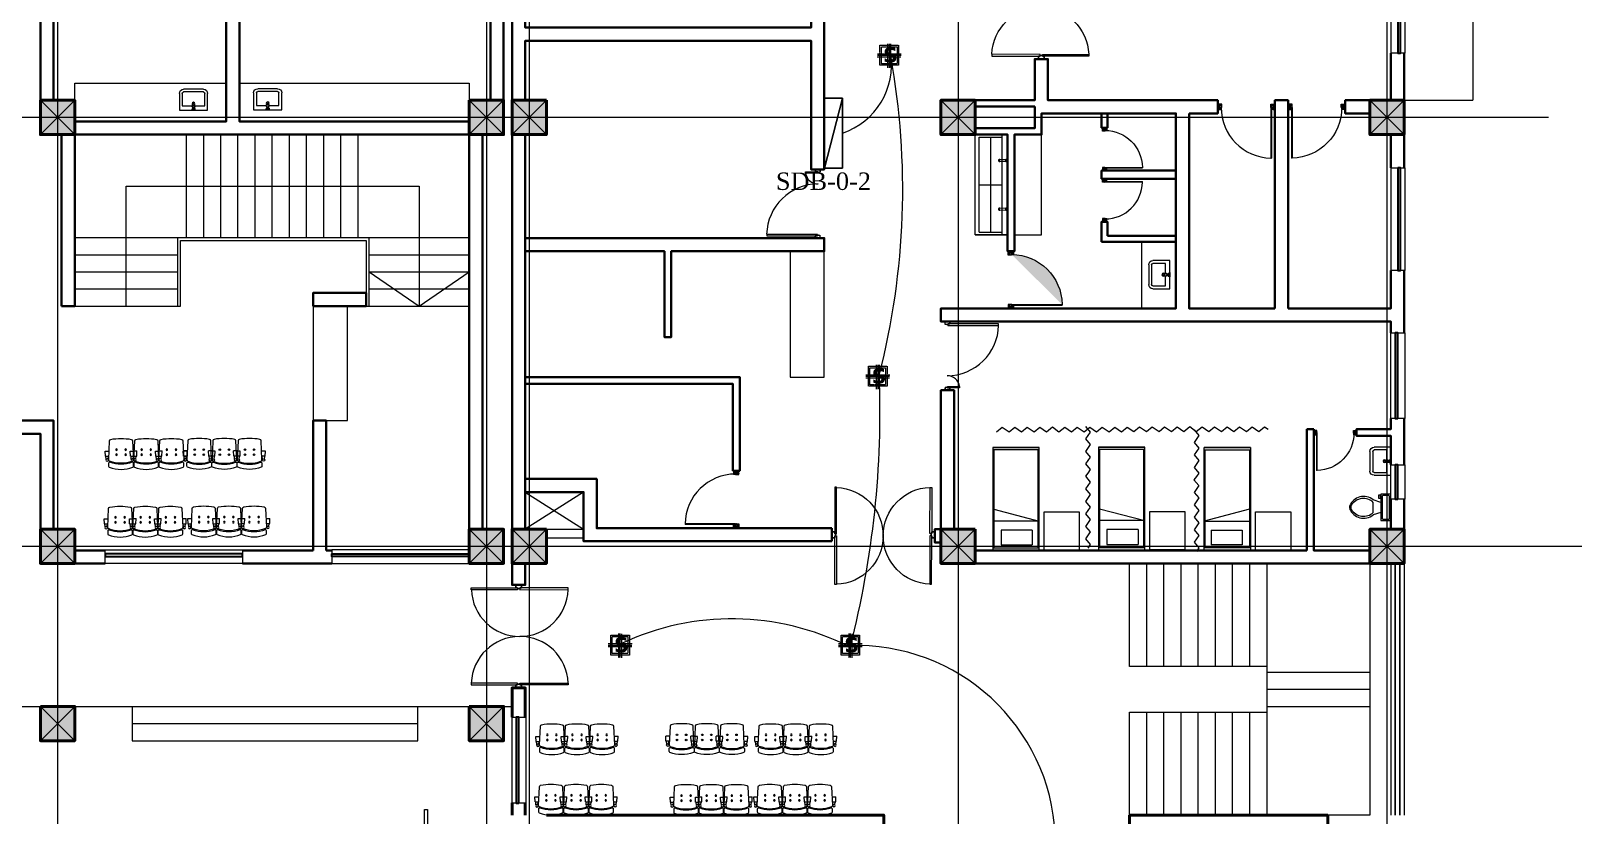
# Model space of a CAD drawing. Header units: millimetres. Extents: x 2399484 to 3337895, y 3598750 to 3969149.
# Drawn here: x 2451994 to 2478967, y 3671494 to 3685208 of the extents above; entities that cross this region are included whole.
import ezdxf

# ---------------------------------------------------------------- set-up
doc = ezdxf.new("R2010")
doc.units = ezdxf.units.MM
doc.header["$MEASUREMENT"] = 0
for name, pattern in [('ACAD_ISO04W100', [30, 24, -3, 0, -3]), ('CENTER', [2, 1.25, -0.25, 0.25, -0.25]), ('DASHED', [0.75, 0.5, -0.25])]:
    doc.linetypes.add(name, pattern=pattern)
for name, color, linetype, lineweight in [('0newfurnture', 30, 'Continuous', 15), ('centreline', 52, 'CENTER', 5), ('Column-0.5', 14, 'Continuous', 50), ('DB-SDB', 10, 'ACAD_ISO04W100', 30), ('door', 41, 'Continuous', 5), ('Door Opening-0.09', 253, 'Continuous', 9), ('Furniture Hospital-0.09', 44, 'Continuous', 9), ('greenery', 82, 'Continuous', 5), ('Hatch', 9, 'Continuous', 9), ('hidden lines', 205, 'DASHED', 5), ('Railing', 73, 'Continuous', 20), ('Sill Level', 140, 'Continuous', 20), ('stairs', 6, 'Continuous', 25), ('WALL 0.2', 7, 'Continuous', 20), ('wall 0.4', 7, 'Continuous', 40), ('Wall-0.5', 7, 'Continuous', 50), ('WINDOW', 152, 'Continuous', 30), ('Windows Plan', 152, 'Continuous', 35)]:
    doc.layers.add(name, color=color, linetype=linetype, lineweight=lineweight)
for name, color, linetype in [('conduit for speaker', 100, 'Continuous'), ('electrical text', 7, 'Continuous'), ('Speaker', 200, 'CENTER')]:
    doc.layers.add(name, color=color, linetype=linetype)
doc.styles.add('5P2', font='verdana.ttf', dxfattribs={"height": 500})
doc.styles.add('romans', font='romans.shx')
doc.linetypes.add('ZIGZAG', pattern='A,0.0001,-0.2,[131,ltypeshp.shx,S=0.2,R=0,X=-0.2,Y=0],-0.4,[131,ltypeshp.shx,S=0.2,R=180,X=0.2,Y=0],-0.2', length=0.8001)

# ---------------------------------------------------------------- blocks, each defined once
blk = doc.blocks.new('BED')
at = {"layer": 'Furniture Hospital-0.09'}
for p, q in [((-2.12, 0.475), (-2.12, -0.475)), ((-2.12, -0.475), (-2.12, 0.475)), ((-0.008, 0.475), (-2.12, 0.475)), ((-2.07, 0.475), (-2.07, -0.475)), ((-0.058, 0.455), (-2.07, 0.455)), ((-0.855, -0.455), (-0.61, 0.475)), ((-0.61, 0.475), (-0.61, -0.455)), ((-0.425, 0.336), (-0.426, -0.303)), ((-0.425, 0.336), (-0.121, 0.336)), ((-0.121, -0.303), (-0.121, 0.336)), ((-0.058, -0.475), (-0.058, 0.475)), ((-0.008, -0.475), (-0.008, 0.475)), ((-0.426, -0.303), (-0.121, -0.303)), ((-2.12, -0.475), (-0.008, -0.475)), ((-2.07, -0.455), (-0.058, -0.455))]:
    blk.add_line(p, q, dxfattribs=at)
blk = doc.blocks.new('MAIN DOOR')
at = {"layer": 'door', "ltscale": 1000}
for points in [[(2313.5, 188.5), (2347.4, 188.5), (2347.4, 187.3), (2313.5, 187.3)], [(2381.3, 188.5), (2348.9, 188.5), (2348.9, 187.3), (2381.3, 187.3)]]:
    blk.add_lwpolyline(points, close=True, dxfattribs=at)
for points in [[(2346.1, 190.6), (2346.1, 188.5)], [(2348.9, 188.1), (2347.4, 188.1), (2347.4, 188.5), (2346.1, 188.5), (2346.1, 190.6), (2350.2, 190.6)], [(2347.4, 188.1), (2348.9, 188.1), (2348.9, 188.5), (2350.2, 188.5), (2350.2, 190.6), (2346.1, 190.6)], [(2350.2, 190.6), (2350.2, 188.5)], [(2313.4, 120.7), (2347.3, 120.7), (2347.3, 121.9), (2313.4, 121.9), (2313.4, 120.7)], [(2348.8, 121.1), (2347.3, 121.1), (2347.3, 120.7), (2346, 120.7), (2346, 118.6), (2350.1, 118.6)], [(2347.3, 121.1), (2348.8, 121.1), (2348.8, 120.7), (2350.1, 120.7), (2350.1, 118.6), (2346, 118.6)], [(2346, 118.6), (2346, 120.7)], [(2381.3, 120.7), (2348.8, 120.7), (2348.8, 121.9), (2381.3, 121.9), (2381.3, 120.7)], [(2350.1, 118.6), (2350.1, 120.7)]]:
    blk.add_lwpolyline(points, dxfattribs=at)
at = {"layer": 'Door Opening-0.09', "ltscale": 1000}
for centre, start, end in [((2347.4, 188.5), 182.1168, 357.8826), ((2347.3, 120.7), 2.1167, 177.8826)]:
    blk.add_arc(centre, 33.9, start, end, dxfattribs=at)
at = {"layer": 'WINDOW', "ltscale": 5}
blk.add_line((2350.1, 190.6), (2350.1, 190.6), dxfattribs=at)
blk = doc.blocks.new('BANCAS')
at = {"layer": 'Furniture Hospital-0.09'}
for p, q in [((-0.236, -0.247), (-0.314, -0.247)), ((-0.309, -0.347), (-0.314, -0.247)), ((0.314, -0.25), (0.236, -0.25)), ((0.309, -0.35), (0.314, -0.25)), ((-0.241, -0.347), (-0.309, -0.347)), ((-0.294, -0.405), (-0.3, -0.347)), ((-0.256, -0.405), (-0.25, -0.347)), ((0.309, -0.35), (0.241, -0.35)), ((0.256, -0.409), (0.25, -0.35)), ((0.294, -0.409), (0.3, -0.35))]:
    blk.add_line(p, q, dxfattribs=at)
blk.add_lwpolyline([(0.227, -0.048, 0.346546), (0.203, -0.019, 0.095695), (-0.203, -0.019, 0.346546), (-0.227, -0.048), (-0.244, -0.417, 0.318973), (-0.225, -0.447, 0.193005), (0.225, -0.447, 0.318973), (0.244, -0.417)], format="xyb", close=True, dxfattribs=at)
blk.add_lwpolyline([(-0.245, -0.522), (-0.245, -0.489, -0.522832), (-0.218, -0.471, 0.18), (0.218, -0.471, -0.522832), (0.245, -0.489), (0.245, -0.547, -0.306573), (0.232, -0.565, -0.192782), (-0.232, -0.565, -0.306573), (-0.245, -0.547), (-0.245, -0.504)], format="xyb", dxfattribs=at)
for centre, radius in [((-0.09, -0.22), 0.015), ((0.09, -0.22), 0.015), ((-0.275, -0.422), 0.025), ((-0.09, -0.32), 0.015), ((0.09, -0.32), 0.015), ((0.275, -0.425), 0.025)]:
    blk.add_circle(centre, radius, dxfattribs=at)
blk = doc.blocks.new('A$C72AE6952')
at = {"ltscale": 20, "xscale": 800, "yscale": 800, "zscale": 800, "row_count": 1, "column_count": 3, "row_spacing": 0, "column_spacing": 440.0000000000001}
blk.add_blockref('BANCAS', (-440, 0), dxfattribs=at)
blk = doc.blocks.new("door 5'")
at = {"layer": 'door', "ltscale": 1000}
for points in [[(2177525, 4317078), (2177525, 4317062), (2177516, 4317062), (2177516, 4317020), (2177473, 4317020), (2177474, 4317105)], [(2177525, 4317062), (2177525, 4317105), (2177474, 4317105), (2177473, 4317020)], [(2177474, 4317105), (2177516, 4317105)], [(2178697, 4316120), (2178697, 4317060), (2178671, 4317060), (2178671, 4316120), (2178697, 4316120)], [(2178689, 4317076), (2178689, 4317060), (2178697, 4317060), (2178697, 4317018), (2178740, 4317018), (2178740, 4317104)], [(2178689, 4317060), (2178689, 4317104), (2178740, 4317104), (2178740, 4317018)], [(2177473, 4317020), (2177516, 4317020)], [(2178740, 4317018), (2178697, 4317018)]]:
    blk.add_lwpolyline(points, dxfattribs=at)
blk.add_lwpolyline([(2177516, 4316839), (2177516, 4317062), (2177543, 4317062), (2177543, 4316839)], close=True, dxfattribs=at)
at = {"layer": 'Door Opening-0.09', "ltscale": 1000}
for centre, radius, start, end in [((2177516, 4317062), 224, 276.6944, 2.344), ((2178697, 4317076), 957, 180.3416, 268.4244)]:
    blk.add_arc(centre, radius, start, end, dxfattribs=at)
at = {"layer": 'WINDOW', "ltscale": 5}
blk.add_line((2177474, 4317104), (2177474, 4317104), dxfattribs=at)
blk = doc.blocks.new('scrub sink')
at = {"layer": 'Furniture Hospital-0.09'}
for p, q in [((0, -611), (0, 0)), ((0, 0), (1900, 0)), ((0, -611), (0, 0)), ((1900, -611), (1900, 0)), ((1900, 0), (1900, -611)), ((0, -110), (1900, -110)), ((50, -536), (50, -110)), ((950, -536), (950, -110)), ((1850, -536), (1850, -110)), ((1850, -536), (1850, -110)), ((50, -320), (1850, -320)), ((1850, -536), (50, -536)), ((1900, -611), (0, -611))]:
    blk.add_line(p, q, dxfattribs=at)
for points in [[(452, 0), (527, 0), (527, -5), (452, -5)], [(464, -5), (514, -5), (514, -30), (464, -30)], [(1376, 0), (1451, 0), (1451, -5), (1376, -5)], [(1389, -5), (1439, -5), (1439, -30), (1389, -30)]]:
    blk.add_lwpolyline(points, close=True, dxfattribs=at)
for points in [[(473, -30), (477, -158, 0.199366), (502, -158), (506, -30)], [(1397, -30), (1401, -158, 0.199366), (1426, -158), (1430, -30)]]:
    blk.add_lwpolyline(points, format="xyb", dxfattribs=at)
for centre, radius, start, end in [((489, -153), 20, 130.9481, 49.0519), ((489, -153), 15, 149.1321, 30.8679), ((1414, -153), 20, 130.9481, 49.0519), ((1414, -153), 15, 149.1321, 30.8679)]:
    blk.add_arc(centre, radius, start, end, dxfattribs=at)
blk = doc.blocks.new('d1')
at = {"layer": 'door'}
for p, q in [((2442.7, 10746.2), (2408.3, 10746.2)), ((2408.3, 10746.2), (2408.3, 10745.7)), ((2442.7, 10745.7), (2408.3, 10745.7))]:
    blk.add_line(p, q, dxfattribs=at)
at = {"layer": 'door', "ltscale": 80}
for points in [[(2445, 10779.7), (2445, 10782), (2444.6, 10782), (2444.6, 10782.4), (2441.8, 10782.4), (2441.8, 10782), (2441.4, 10782), (2441.4, 10780.1), (2442.7, 10780.1), (2442.7, 10779.7)], [(2445, 10746.2), (2445, 10743.9), (2444.6, 10743.9), (2444.6, 10743.4), (2441.8, 10743.4), (2441.8, 10743.9), (2441.4, 10743.9), (2441.4, 10745.7), (2442.7, 10745.7), (2442.7, 10746.2)]]:
    blk.add_lwpolyline(points, close=True, dxfattribs=at)
at = {"layer": 'Door Opening-0.09', "ltscale": 80}
blk.add_arc((2442.7, 10745.7), 34.4, 90, 179.274, dxfattribs=at)
at = {"layer": 'hidden lines'}
for centre, radius, start, end in [((2445, 10781.7), 2.48, 162.4671, 233.2418), ((2445.5, 10782.1), 1.81, 168.6475, 255.2319), ((2441.6, 10791.4), 9.82, 268.3986, 287.3158), ((2441.4, 10784.8), 4.22, 269.7899, 318.9675), ((2444.3, 10781.3), 2.81, 166.4652, 205.1802), ((2441.6, 10782), 3, 308.4681, 358.9527), ((2441.4, 10741.1), 4.22, 41.0325, 90.2101), ((2441.6, 10734.5), 9.82, 72.6842, 91.6014), ((2444.3, 10744.5), 2.81, 154.8198, 193.5348), ((2445, 10744.2), 2.48, 126.7582, 197.5329), ((2441.6, 10743.8), 3, 1.0473, 51.5319), ((2445.5, 10743.8), 1.81, 104.7681, 191.3525)]:
    blk.add_arc(centre, radius, start, end, dxfattribs=at)
blk = doc.blocks.new('Toilet - top')
at = {"layer": 'Furniture Hospital-0.09'}
for p, q in [((-10, -8.5), (-8, -8.5)), ((-10, -9.5), (-10, -8.5)), ((-7, -9.5), (-10, -9.5)), ((-8, -8.5), (-8, -8)), ((-7, -8), (-7, -9.5)), ((-4, -8), (-6, -14)), ((4, -8), (6, -14)), ((9.5, -6), (9.5, -2)), ((4, -14), (-4, -14))]:
    blk.add_line(p, q, dxfattribs=at)
blk.add_lwpolyline([(10.5, -8), (10.5, 0), (-10.5, 0), (-10.5, -8)], close=True, dxfattribs=at)
for points in [[(-9.5, -2), (-9.5, -6)], [(8.5, -1), (-8.5, -1)], [(-8.5, -7), (8.5, -7)]]:
    blk.add_lwpolyline(points, dxfattribs=at)
for centre, radius, start, end in [((-8.6, -1.9), 0.884, 81.8699, 188.1301), ((-8.6, -6.1), 0.884, 171.8699, 278.1301), ((8.6, -1.9), 0.884, 351.8699, 98.1301), ((8.6, -6.1), 0.884, 261.8699, 8.1301), ((3.5, -21.6), 12.2, 141.4691, 247.9714), ((4.2, -21.8), 11.3, 136.3677, 238.9468), ((-3.5, -21.6), 12.2, 292.0284, 38.5307), ((-4.2, -21.8), 11.3, 301.053, 43.6321), ((0, -27.9), 4, 245.7318, 294.2682), ((0, -29), 4, 254.8605, 285.1395)]:
    blk.add_arc(centre, radius, start, end, dxfattribs=at)
blk = doc.blocks.new('TAP')
at = {"layer": 'Furniture Hospital-0.09', "linetype": 'Continuous'}
for p, q in [((0, 38), (0, -38)), ((5, 38), (0, 38)), ((5, 38), (5, -38)), ((30, 25), (5, 25)), ((30, 0), (5, 0)), ((30, 25), (30, -25)), ((56, 16), (30, 16)), ((51, 7), (48, 8)), ((59, 19), (57, 22)), ((73, 24), (73, 27)), ((88, 20), (89, 22)), ((97, 15), (125, 12)), ((97, 8), (100, 9)), ((5, -38), (0, -38)), ((30, -25), (5, -25)), ((56, -16), (30, -16)), ((51, -8), (48, -9)), ((60, -20), (58, -22)), ((74, -24), (74, -27)), ((88, -19), (90, -22)), ((97, -7), (100, -8)), ((97, -15), (125, -12))]:
    blk.add_line(p, q, dxfattribs=at)
for radius in [21.2, 19.7]:
    blk.add_circle((74, 0), radius, dxfattribs=at)
for centre, radius, start, end in [((74, 0), 27.2, 163.0512, 199.0512), ((74, 0), 24.2, 127.0512, 163.0512), ((74, 0), 27.2, 91.0512, 127.0512), ((74, 0), 24.2, 55.0512, 91.0512), ((74, 0), 27.2, 19.0512, 55.0512), ((74, 0), 24.2, 343.0512, 19.0512), ((95, 0), 32.6, 337.45, 22.55), ((74, 0), 24.2, 199.0512, 235.0512), ((74, 0), 27.2, 235.0512, 271.0512), ((74, 0), 24.2, 271.0512, 307.0512), ((74, 0), 27.2, 307.0512, 343.0512)]:
    blk.add_arc(centre, radius, start, end, dxfattribs=at)
blk = doc.blocks.new('A$C2C054FB4')
at = {"layer": 'Furniture Hospital-0.09'}
for p, q in [((-375, -169), (-375, 181)), ((-325, -169), (-325, 181)), ((-300, 256), (0, 256)), ((-300, 206), (-75, 206)), ((-75, 206), (-75, 30)), ((0, 256), (0, -244)), ((-75, -194), (-300, -194)), ((0, -244), (-300, -244)), ((-75, -18), (-75, -194))]:
    blk.add_line(p, q, dxfattribs=at)
at = {"layer": 'Furniture Hospital-0.09', "ltscale": 30}
blk.add_circle((-115, 6), 26, dxfattribs=at)
at = {"layer": 'Furniture Hospital-0.09'}
for centre, radius, start, end in [((-300, 181), 75, 90, 180), ((-300, 181), 25, 90, 180), ((-300, -169), 75, 180, 270), ((-300, -169), 25, 180, 270)]:
    blk.add_arc(centre, radius, start, end, dxfattribs=at)
at = {"layer": 'Furniture Hospital-0.09', "rotation": 180}
blk.add_blockref('TAP', (0, 6), dxfattribs=at)
blk = doc.blocks.new("door 3'3")
at = {"layer": 'door'}
for p, q in [((82769.4, -31237.4), (82769.4, -31203.4)), ((82769.8, -31203.4), (82769.4, -31203.4)), ((82769.8, -31237.4), (82769.8, -31203.4))]:
    blk.add_line(p, q, dxfattribs=at)
at = {"layer": 'door', "ltscale": 80}
for points in [[(82769.8, -31239.8), (82767.4, -31239.8), (82767.4, -31239.4), (82766.9, -31239.4), (82766.9, -31236.4), (82767.4, -31236.4), (82767.4, -31235.9), (82769.4, -31235.9), (82769.4, -31237.4), (82769.8, -31237.4)], [(82802.9, -31239.8), (82805.4, -31239.8), (82805.4, -31239.4), (82805.9, -31239.4), (82805.9, -31236.4), (82805.4, -31236.4), (82805.4, -31235.9), (82803.4, -31235.9), (82803.4, -31237.4), (82802.9, -31237.4)]]:
    blk.add_lwpolyline(points, close=True, dxfattribs=at)
blk.add_arc((82769.4, -31237.4), 34, 0, 89.2047, dxfattribs=at)
at = {"layer": 'Hatch'}
for centre, radius, start, end in [((82767.7, -31239.9), 2.68, 36.7582, 107.5329), ((82767.3, -31240.3), 1.96, 14.7681, 101.3525), ((82757.2, -31236.2), 10.6, 342.6842, 1.6014), ((82764.4, -31235.9), 4.57, 311.0325, 0.2101), ((82768.1, -31239.1), 3.04, 64.8198, 103.5348), ((82767.3, -31236.1), 3.25, 271.0473, 321.5319), ((82805.1, -31239.9), 2.68, 72.4671, 143.2418), ((82805.5, -31236.1), 3.25, 218.4681, 268.9527), ((82804.7, -31239.1), 3.04, 76.4652, 115.1802), ((82805.5, -31240.3), 1.96, 78.6475, 165.2319), ((82808.4, -31235.9), 4.57, 179.7899, 228.9675), ((82815.6, -31236.2), 10.6, 178.3986, 197.3158)]:
    blk.add_arc(centre, radius, start, end, dxfattribs=at)
blk = doc.blocks.new('2ft column')
at = {"layer": 'Hatch', "ltscale": 5}
h = blk.add_hatch(color=256, dxfattribs=at)
h.dxf.hatch_style = 1
h.paths.add_polyline_path([(2207385, 4176559), (2207985, 4176559), (2207985, 4175959), (2207385, 4175959)])
at = {"layer": 'Column-0.5', "ltscale": 5}
blk.add_lwpolyline([(2207385, 4176559), (2207985, 4176559), (2207985, 4175959), (2207385, 4175959)], close=True, dxfattribs=at)
at = {"layer": 'Defpoints', "ltscale": 5}
for points in [[(2207985, 4176559), (2207385, 4175959)], [(2207985, 4175959), (2207385, 4176559)]]:
    blk.add_lwpolyline(points, dxfattribs=at)
blk = doc.blocks.new('main grid')
at = {"layer": 'centreline', "ltscale": 5}
for p, q in [((2533911, 4018930), (2533911, 3991299)), ((2541411, 4018930), (2541411, 3976624)), ((2542161, 4018930), (2542161, 3976624)), ((2549661, 4018930), (2549661, 3976624)), ((2557161, 4018930), (2557161, 3976624)), ((2559988, 4003672), (2515645, 4003672)), ((2559388, 3996172), (2515045, 3996172)), ((2559988, 3996172), (2515645, 3996172))]:
    blk.add_line(p, q, dxfattribs=at)
at = {"layer": 'Hatch'}
for p in [(326226, -172587), (333726, -172587), (326226, -180087), (333726, -180087), (326226, -183187), (333726, -183187)]:
    blk.add_blockref('2ft column', p, dxfattribs=at)
at = {"layer": 'Hatch', "xscale": -1}
for p in [(4749846, -172587), (4757346, -172587), (4764846, -172587), (4749846, -180087), (4757346, -180087), (4764846, -180087)]:
    blk.add_blockref('2ft column', p, dxfattribs=at)
blk = doc.blocks.new('IP1')
at = {"layer": 'WALL 0.2', "ltscale": 5}
for points in [[(2535111, 3946693), (2535111, 3948793), (2539161, 3948793)], [(2539161, 3948793), (2540236, 3948793), (2540236, 3946693)], [(2539361, 3947293), (2540236, 3946693), (2541111, 3947293)]]:
    blk.add_lwpolyline(points, dxfattribs=at)
blk = doc.blocks.new('bazin')
at = {"layer": '0newfurnture', "ltscale": 5}
for p, q in [((2434577, 4011590), (2435069, 4011590)), ((2434577, 4011295), (2434577, 4011590)), ((2434626, 4011295), (2434626, 4011516)), ((2434626, 4011516), (2434799, 4011516)), ((2434847, 4011516), (2435020, 4011516)), ((2435020, 4011516), (2435020, 4011295)), ((2435069, 4011590), (2435069, 4011295)), ((2434996, 4011270), (2434651, 4011270)), ((2434996, 4011221), (2434651, 4011221))]:
    blk.add_line(p, q, dxfattribs=at)
blk.add_circle((2434823, 4011477), 25.6, dxfattribs=at)
for centre, radius, start, end in [((2434651, 4011295), 73.8, 180, 270), ((2434651, 4011295), 24.6, 180, 270), ((2434996, 4011295), 73.8, 270, 0), ((2434996, 4011295), 24.6, 270, 0)]:
    blk.add_arc(centre, radius, start, end, dxfattribs=at)
at = {"layer": '0newfurnture', "ltscale": 5, "xscale": 0.9842520018725999, "yscale": 0.9842520018725999, "zscale": 0.9842520018725999, "rotation": 270}
blk.add_blockref('TAP', (2434823, 4011590), dxfattribs=at)
blk = doc.blocks.new('w1')
at = {"layer": 'Sill Level'}
blk.add_lwpolyline([(2460641, 3827503), (2460641, 3825103), (2460401, 3825103), (2460401, 3827503)], close=True, dxfattribs=at)
at = {"layer": 'Windows Plan'}
blk.add_lwpolyline([(2460521, 3825103), (2460521, 3827503), (2460473, 3827503), (2460473, 3825103)], close=True, dxfattribs=at)
blk = doc.blocks.new('w2')
at = {"layer": 'Sill Level'}
blk.add_lwpolyline([(2444138, 3818930), (2445638, 3818930), (2445638, 3818690), (2444138, 3818690)], close=True, dxfattribs=at)
at = {"layer": 'Windows Plan'}
blk.add_lwpolyline([(2445638, 3818810), (2444138, 3818810), (2444138, 3818762), (2445638, 3818762)], close=True, dxfattribs=at)
blk = doc.blocks.new('v18')
at = {"layer": 'Sill Level'}
blk.add_lwpolyline([(2462914, 3850453), (2464714, 3850453), (2464714, 3850693), (2462914, 3850693)], close=True, dxfattribs=at)
at = {"layer": 'Windows Plan'}
blk.add_lwpolyline([(2464714, 3850573), (2462914, 3850573), (2462914, 3850620), (2464714, 3850620)], close=True, dxfattribs=at)
blk = doc.blocks.new('v2')
at = {"layer": 'Sill Level'}
blk.add_lwpolyline([(2448277, 3818910), (2448877, 3818910), (2448877, 3818670), (2448277, 3818670)], close=True, dxfattribs=at)
at = {"layer": 'Windows Plan'}
blk.add_lwpolyline([(2448877, 3818790), (2448277, 3818790), (2448277, 3818743), (2448877, 3818743)], close=True, dxfattribs=at)
blk = doc.blocks.new('Speaker')
at = {"layer": 'Speaker', "ltscale": 3}
for p, q in [((1442033, -1133785), (1442033, -1133948)), ((1442043, -1133785), (1442043, -1133948)), ((1442053, -1133786), (1442053, -1133948)), ((1441963, -1133872), (1442122, -1133872)), ((1441964, -1133852), (1442124, -1133852)), ((1441964, -1133862), (1442123, -1133862))]:
    blk.add_line(p, q, dxfattribs=at)
for points in [[(1441981, -1133795), (1442106, -1133795), (1442106, -1133929), (1441981, -1133929)], [(1441991, -1133805), (1442096, -1133805), (1442096, -1133919), (1441991, -1133919)]]:
    blk.add_lwpolyline(points, close=True, dxfattribs=at)
at = {"layer": 'Speaker', "ltscale": 3, "insert": (1442003, -1133810), "char_height": 99.94, "width": 119.93, "attachment_point": 1, "style": '5P2'}
blk.add_mtext('{\\fVerdana|b1|i0|c0|p34;S}', dxfattribs=at)
blk = doc.blocks.new('A$C28482BCB')
at = {"layer": 'DB-SDB', "linetype": 'Continuous'}
for p, q in [((0, 4.47), (17.32, 4.47)), ((0, 0), (0, 4.47)), ((0, 4.47), (17.32, 0)), ((17.32, 4.47), (17.32, 0)), ((17.32, 0), (0, 0))]:
    blk.add_line(p, q, dxfattribs=at)

msp = doc.modelspace()

# ---------------------------------------------------------------- hatches: boundary and pattern name
at = {"layer": 'greenery', "ltscale": 5}
h = msp.add_hatch(color=256, dxfattribs=at)
h.dxf.hatch_style = 1
h.paths.add_polyline_path([(2469088.1, 3681284.4), (2469088.1, 3681343.1), (2469099.3, 3681343.1), (2469099.3, 3681354.3), (2469170.1, 3681354.4), (2469170.1, 3681343.2), (2469181.3, 3681343.2), (2469181.3, 3681295.7), (2469145.9, 3681295.6), (2469145.9, 3681284.5)])
edge = h.paths.add_edge_path(flags=16)
edge.add_arc((2469174.1, 3681583.6), 251.9, 252.71757, 271.63475)
edge = h.paths.add_edge_path(flags=16)
edge.add_arc((2469180.8, 3681414.2), 108.1, 221.06583, 270.24342)
edge = h.paths.add_edge_path()
edge.add_arc((2469176.1, 3681344.6), 76.8, 181.08064, 231.56521)
edge = h.paths.add_edge_path(flags=16)
edge.add_arc((2469076.3, 3681345.1), 46.3, 284.80143, 371.38583)
edge = h.paths.add_edge_path()
edge.add_arc((2469087.9, 3681335.1), 63.5, 306.79158, 377.5662)
edge = h.paths.add_edge_path(flags=16)
edge.add_arc((2469105.2, 3681326.3), 72, 334.85314, 373.56817)
h.paths.add_polyline_path([(2469088.6, 3680424.2), (2469088.6, 3680365.5), (2469099.8, 3680365.5), (2469099.8, 3680354.3), (2469170.7, 3680354.4), (2469170.6, 3680365.6), (2469181.8, 3680365.6), (2469181.8, 3680413.1), (2469146.4, 3680413.1), (2469146.4, 3680424.2)])
edge = h.paths.add_edge_path(flags=17)
edge.add_arc((2469174.9, 3680125.1), 251.9, 88.43192, 107.3491)
edge = h.paths.add_edge_path(flags=16)
edge.add_arc((2469181.4, 3680294.6), 108.1, 89.82325, 139.00084)
edge = h.paths.add_edge_path()
edge.add_arc((2469176.6, 3680364.2), 76.8, 128.50146, 178.98603)
edge = h.paths.add_edge_path(flags=16)
edge.add_arc((2469076.9, 3680363.5), 46.3, 348.68084, 435.26524)
edge = h.paths.add_edge_path()
edge.add_arc((2469088.4, 3680373.5), 63.5, 342.50047, 413.27509)
edge = h.paths.add_edge_path(flags=17)
edge.add_arc((2469105.8, 3680382.3), 72, 346.4985, 385.21353)
edge = h.paths.add_edge_path()
edge.add_line((2469146.4, 3680424.2), (2470028.9, 3680424.8))
edge = h.paths.add_edge_path()
edge.add_line((2469146.4, 3680413.1), (2470029, 3680413.6))
edge = h.paths.add_edge_path()
edge.add_line((2470028.9, 3680424.8), (2470028.9, 3680413.6))
edge = h.paths.add_edge_path()
edge.add_arc((2469146.4, 3680413.1), 882.6, 0.75931, 90.03334)

# ---------------------------------------------------------------- linework, layer by layer
at = {"layer": '0newfurnture', "ltscale": 5}
for points in [[(2452761, 3684294.3), (2455412, 3684294.3), (2455412, 3683694.3), (2452761, 3683694.3)], [(2455642, 3684294.3), (2459661, 3684294.3), (2459661, 3683694.3), (2455642, 3683694.3)]]:
    msp.add_lwpolyline(points, close=True, dxfattribs=at)
at = {"layer": 'centreline', "ltscale": 5}
for p, q in [((2452461, 3698952.5), (2452461, 3671321.6)), ((2468211, 3698952.5), (2468211, 3651012.4)), ((2484429.1, 3676194.3), (2441909.5, 3676194.3))]:
    msp.add_line(p, q, dxfattribs=at)
at = {"layer": 'conduit for speaker', "ltscale": 5}
for centre, radius, start, end in [((2465787.7, 3684613.6), 1259.2, 288.54294, 8.92554), ((2454277.4, 3682430.8), 12964.7, 345.54701, 10.33606), ((2450414, 3678540.4), 16430.8, 345.55769, 2.28346), ((2464258.7, 3670382), 4544.5, 63.31403, 115.18698), ((2466435, 3670979.8), 3478.8, 2.67732, 92.23141)]:
    msp.add_arc(centre, radius, start, end, dxfattribs=at)
at = {"layer": 'Furniture Hospital-0.09', "ltscale": 30}
msp.add_lwpolyline([(2468511, 3683394.3), (2468987.4, 3683394.3)], dxfattribs=at)
for points in [[(2469194.7, 3681640.9), (2469671, 3681640.9), (2469671, 3683394.3), (2469194.7, 3683394.3)], [(2471421, 3681520.9), (2472021, 3681520.9), (2472021, 3680354.3), (2471421, 3680354.3)], [(2465871, 3681354.3), (2465271, 3681354.3), (2465271, 3679154.3), (2465871, 3679154.3)], [(2457531, 3680394.3), (2456931, 3680394.3), (2456931, 3678394.3), (2457531, 3678394.3)]]:
    msp.add_lwpolyline(points, close=True, dxfattribs=at)
at = {"layer": 'Furniture Hospital-0.09'}
for points in [[(2470327.6, 3676124.3), (2469714.3, 3676124.3), (2469714.3, 3676797.6), (2470327.6, 3676797.6)], [(2472177.6, 3676131.4), (2471564.3, 3676131.4), (2471564.3, 3676804.8), (2472177.6, 3676804.8)], [(2474027.6, 3676124.3), (2473414.3, 3676124.3), (2473414.3, 3676797.6), (2474027.6, 3676797.6)]]:
    msp.add_lwpolyline(points, close=True, dxfattribs=at)
at = {"layer": 'Hatch', "ltscale": 5}
for points in [[(2461661, 3677144.3), (2460641, 3676494.3)], [(2460641, 3677144.3), (2461661, 3676494.3)]]:
    msp.add_lwpolyline(points, dxfattribs=at)
at = {"layer": 'Railing', "ltscale": 5}
msp.add_lwpolyline([(2458877.7, 3671595.6), (2458928.8, 3671595.6), (2458928.8, 3664522.2), (2459491, 3664522.2), (2459491, 3664471.1), (2458877.7, 3664471.1)], close=True, dxfattribs=at)
at = {"layer": 'stairs', "ltscale": 5}
msp.add_line((2476011, 3683994.3), (2477211, 3683994.3), dxfattribs=at)
for points in [[(2465641.7, 3691494.3), (2465641.7, 3692694.3), (2477211, 3692694.3), (2477211, 3683994.3)], [(2454711, 3683394.3), (2454711, 3681594.3)], [(2455011, 3683394.3), (2455011, 3681594.3)], [(2455311, 3683394.3), (2455311, 3681594.3)], [(2455611, 3683394.3), (2455611, 3681594.3)], [(2455911, 3683394.3), (2455911, 3681594.3)], [(2456211, 3683394.3), (2456211, 3681594.3)], [(2456511, 3683394.3), (2456511, 3681594.3)], [(2456811, 3683394.3), (2456811, 3681594.3)], [(2457111, 3683394.3), (2457111, 3681594.3)], [(2457411, 3683394.3), (2457411, 3681594.3)], [(2457711, 3683394.3), (2457711, 3681594.3)], [(2452761, 3681594.3), (2459661, 3681594.3)], [(2454561, 3681594.3), (2454561, 3680394.3), (2454611, 3680394.3), (2454611, 3681544.3), (2457861, 3681544.3), (2457861, 3680394.3), (2457911, 3680394.3), (2457911, 3681594.3)], [(2452761, 3681294.3), (2454561, 3681294.3)], [(2457911, 3681294.3), (2459661, 3681294.3)], [(2452761, 3680994.3), (2454561, 3680994.3)], [(2457911, 3680994.3), (2459661, 3680994.3)], [(2452761, 3680694.3), (2454561, 3680694.3)], [(2457911, 3680694.3), (2459661, 3680694.3)], [(2452761, 3680394.3), (2454561, 3680394.3)], [(2457911, 3680394.3), (2459661, 3680394.3)], [(2444661, 3675894.3), (2444661, 3673394.3), (2460411, 3673394.3)], [(2473611, 3674094.3), (2471211, 3674094.3), (2471211, 3675894.3)], [(2471511, 3674094.3), (2471511, 3675894.3)], [(2471811, 3674094.3), (2471811, 3675894.3)], [(2472111, 3674094.3), (2472111, 3675894.3)], [(2472411, 3674094.3), (2472411, 3675894.3)], [(2472711, 3674094.3), (2472711, 3675894.3)], [(2473011, 3674094.3), (2473011, 3675894.3)], [(2473311, 3674094.3), (2473311, 3675894.3)], [(2473611, 3675894.3), (2473611, 3671494.3)], [(2475411, 3675894.3), (2475411, 3671494.3), (2474670.8, 3671494.3)], [(2473611, 3673994.3), (2475411, 3673994.3)], [(2473611, 3673694.3), (2475411, 3673694.3)], [(2453763.6, 3673394.3), (2453763.6, 3672794.3), (2458763.6, 3672794.3), (2458763.6, 3673394.3)], [(2471211, 3671494.3), (2471211, 3673294.3), (2473611, 3673294.3)], [(2471511, 3671494.3), (2471511, 3673294.3)], [(2471811, 3671494.3), (2471811, 3673294.3)], [(2472111, 3671494.3), (2472111, 3673294.3)], [(2472411, 3671494.3), (2472411, 3673294.3)], [(2472711, 3671494.3), (2472711, 3673294.3)], [(2473011, 3671494.3), (2473011, 3673294.3)], [(2473311, 3671494.3), (2473311, 3673294.3)], [(2473611, 3673394.3), (2475411, 3673394.3)], [(2453763.6, 3673094.3), (2458763.6, 3673094.3)]]:
    msp.add_lwpolyline(points, dxfattribs=at)
at = {"layer": 'WALL 0.2', "ltscale": 5}
for points in [[(2461011, 3676494.3), (2461661, 3676494.3)], [(2461011, 3676344.3), (2461661, 3676344.3)], [(2475781, 3675894.3), (2475781, 3671494.3)], [(2476011, 3675894.3), (2476011, 3671494.3)]]:
    msp.add_lwpolyline(points, dxfattribs=at)
at = {"layer": 'wall 0.4', "ltscale": 5}
for p, q in [((2460031, 3683994.3), (2460031, 3687444.3)), ((2460261, 3683994.3), (2460261, 3687674.3)), ((2452531, 3680394.3), (2452531, 3683394.3)), ((2452761, 3683394.3), (2452761, 3680394.3)), ((2470721, 3681520.9), (2472021, 3681520.9)), ((2470821, 3681620.9), (2472021, 3681620.9)), ((2452761, 3680394.3), (2452531, 3680394.3)), ((2474311, 3678244.3), (2474311, 3676124.3)), ((2462609.1, 3676512), (2464273.3, 3676512)), ((2466001.1, 3676282), (2466001.1, 3676512))]:
    msp.add_line(p, q, dxfattribs=at)
for points in [[(2460411, 3690894.3), (2460411, 3683994.3)], [(2460641, 3690894.3), (2460641, 3685264.3), (2465641, 3685264.3), (2465641, 3685434.3), (2465871, 3685434.3), (2465871, 3682784.3), (2465641, 3682784.3), (2465641, 3685034.3), (2460641, 3685034.3), (2460641, 3683994.3)], [(2452161, 3683994.3), (2452161, 3686244.3), (2452391, 3686244.3), (2452391, 3683994.3)], [(2452761, 3683624.3), (2455412, 3683624.3), (2455412, 3686244.3), (2455642, 3686244.3), (2455642, 3683624.3), (2459661, 3683624.3)], [(2475781, 3683994.3), (2475781, 3684819.3)], [(2476011, 3684819.3), (2476011, 3683994.3)], [(2468511, 3683994.3), (2469551, 3683994.3), (2469551, 3684714.3), (2469781, 3684714.3), (2469781, 3683994.3), (2472751, 3683993.7), (2472751, 3683763.7), (2472251, 3683763.8)], [(2473751, 3680354.3), (2473751, 3683994.3), (2473981, 3683994.3), (2473981, 3680354.3)], [(2475411, 3683994.3), (2474981, 3683994.3), (2474981, 3683764.3), (2475411, 3683764.3)], [(2468511, 3683394.3), (2469074.7, 3683394.3), (2469074.7, 3681354.3), (2469194.7, 3681354.3), (2469194.7, 3683394.3), (2469671, 3683394.3), (2469671, 3683764.3), (2472021, 3683763.8), (2472021, 3680354.3), (2467911, 3680354.3), (2467911, 3680124.3), (2475781, 3680124.3), (2475781, 3679929.7)], [(2470721, 3683763.8), (2470721, 3683514), (2470821, 3683514), (2470821, 3683764.1)], [(2473751, 3680354.3), (2472251, 3680354.3), (2472251, 3683763.8)], [(2452761, 3683394.3), (2459661, 3683394.3)], [(2459661, 3683394.3), (2459661, 3676494.3)], [(2459891, 3676494.3), (2459891, 3683394.3)], [(2460411, 3683394.3), (2460411, 3676494.3)], [(2460641, 3683394.3), (2460641, 3676494.3)], [(2475781, 3683394.3), (2475781, 3682815.2)], [(2476011, 3683394.3), (2476011, 3682815.2)], [(2472021, 3682764), (2470721, 3682764), (2470721, 3682620.9), (2472021, 3682620.9)], [(2470821, 3681620.9), (2470821, 3681870.9), (2470721, 3681870.9), (2470721, 3681520.9)], [(2460641, 3681584.3), (2465871, 3681584.3), (2465871, 3681354.3), (2463193.3, 3681354.3), (2463193.3, 3679854.3), (2463073.3, 3679854.3), (2463073.3, 3681354.3), (2460641, 3681354.3)], [(2475781, 3681015.2), (2475781, 3680354.3), (2473981, 3680354.3)], [(2476011, 3681015.2), (2476011, 3679929.7)], [(2460641, 3679154.3), (2464393.3, 3679154.3), (2464393.3, 3677515.8), (2464273.3, 3677515.8)], [(2464273.3, 3677515.8), (2464273.3, 3679034.3), (2460641, 3679034.3)], [(2468141, 3676494.3), (2468141, 3678924.3), (2467911, 3678924.3), (2467911, 3676494.3)], [(2452391, 3676494.3), (2452391, 3678394.3), (2451211, 3678394.3), (2451211, 3678164.3), (2452161, 3678164.3), (2452161, 3676494.3)], [(2457161, 3676124.3), (2457161, 3678394.3), (2456931, 3678394.3), (2456931, 3676124.3)], [(2475781, 3678429.7), (2475781, 3678244.3), (2475181, 3678244.3), (2475181, 3678124.3), (2475781, 3678124.3), (2475781, 3677621.9)], [(2476011, 3678429.7), (2476011, 3677621.9)], [(2474431, 3678244.3), (2474311, 3678244.3)], [(2475411, 3676124.3), (2474431, 3676124.3), (2474431, 3678244.3)], [(2460641, 3677374.3), (2461891, 3677374.3), (2461891, 3676512), (2466001.1, 3676512)], [(2460641, 3677144.3), (2461661, 3677144.3), (2461661, 3676282), (2466001.1, 3676282)], [(2475781, 3677021.9), (2475781, 3676494.3)], [(2476011, 3677021.9), (2476011, 3676494.3)], [(2467911, 3676264.3), (2467801, 3676264.3), (2467801, 3676494.3), (2467911, 3676494.3)], [(2452761, 3676124.3), (2453295.9, 3676124.3)], [(2455695.9, 3676124.3), (2456931, 3676124.3)], [(2457161, 3676124.3), (2457261, 3676124.3)], [(2474311, 3676124.3), (2468511, 3676124.3)], [(2452761, 3675894.3), (2453295.9, 3675894.3)], [(2455695.9, 3675894.3), (2457261, 3675894.3)], [(2460411, 3675894.3), (2460411, 3675519.3), (2460641, 3675519.3), (2460641, 3675894.3)], [(2475411, 3675894.3), (2468511, 3675894.3)]]:
    msp.add_lwpolyline(points, dxfattribs=at)
for points in [[(2469551, 3683884.3), (2468511, 3683884.3), (2468511, 3683504.3), (2469551, 3683504.3)], [(2456931, 3680394.3), (2457861, 3680394.3), (2457861, 3680624.3), (2456931, 3680624.3)]]:
    msp.add_lwpolyline(points, close=True, dxfattribs=at)
at = {"layer": 'Wall-0.5', "ltscale": 5}
for p, q in [((2474674, 3671494.3), (2471211, 3671494.3)), ((2471211, 3671494.3), (2471211, 3670579.3)), ((2474674, 3671494.3), (2474674, 3668924.3)), ((2475411, 3671494.3), (2475411, 3671494.3))]:
    msp.add_line(p, q, dxfattribs=at)
for points in [[(2460641, 3673206.8), (2460641, 3673719.3), (2460411, 3673719.3), (2460411, 3673206.8)], [(2460411, 3671706.8), (2460411, 3671494.3)], [(2460641, 3671494.3), (2460641, 3671706.8)], [(2461011, 3671264.3), (2466911, 3671264.3), (2466911, 3671494.3), (2461011, 3671494.3)]]:
    msp.add_lwpolyline(points, dxfattribs=at)
at = {"layer": 'WINDOW', "linetype": 'ZIGZAG', "lineweight": 20, "ltscale": 0.5}
for points in [[(2468884.9, 3678197.9), (2468983.5, 3678280.9), (2469103.3, 3678197.9), (2469201.9, 3678280.9), (2469321.7, 3678197.9), (2469420.2, 3678280.9), (2469540, 3678197.9), (2469638.6, 3678280.9), (2469758.4, 3678197.9), (2469859.6, 3678283), (2469974.4, 3678195.9), (2470075.4, 3678280.9), (2470195.2, 3678197.9), (2470293.8, 3678280.9), (2470413.6, 3678197.9), (2470512.2, 3678280.9), (2470632, 3678197.9), (2470730.5, 3678280.9), (2470850.3, 3678197.9), (2470948.9, 3678280.9), (2471068.7, 3678197.9), (2471167.3, 3678280.9), (2471284.5, 3678199.7), (2471386, 3678285.2), (2471505.8, 3678202.2), (2471604.4, 3678285.2), (2471724.2, 3678202.2), (2471822.8, 3678285.2), (2471942.6, 3678202.2), (2472041.1, 3678285.2), (2472160.9, 3678202.2), (2472262.1, 3678287.3), (2472376.9, 3678200.2), (2472477.9, 3678285.2), (2472597.7, 3678202.2), (2472696.3, 3678285.2), (2472816.1, 3678202.2), (2472914.7, 3678285.2), (2473034.5, 3678202.2), (2473133.1, 3678285.2), (2473252.9, 3678202.2), (2473351.4, 3678285.2), (2473471.2, 3678202.2), (2473569.8, 3678285.2), (2473631.3, 3678242.6)], [(2470439.9, 3678290.9), (2470522.8, 3678192.3), (2470439.9, 3678072.5), (2470522.8, 3677974), (2470439.9, 3677854.2), (2470522.8, 3677755.6), (2470439.9, 3677635.8), (2470522.8, 3677537.2), (2470480.2, 3677475.7)], [(2472336.8, 3678230.6), (2472419.8, 3678132), (2472336.8, 3678012.2), (2472419.8, 3677913.6), (2472336.8, 3677793.8), (2472419.8, 3677695.2), (2472336.8, 3677575.4), (2472419.8, 3677476.8), (2472377.2, 3677415.3)], [(2470480.2, 3677475.7), (2470437.8, 3677419.8), (2470522.8, 3677318.8), (2470439.9, 3677199), (2470522.8, 3677100.4), (2470439.9, 3676980.6), (2470522.8, 3676882), (2470439.9, 3676762.2), (2470522.8, 3676663.7), (2470439.9, 3676543.8), (2470522.8, 3676445.3), (2470439.9, 3676325.5), (2470522.8, 3676226.9), (2470480.2, 3676165.4)], [(2472377.2, 3677415.3), (2472334.8, 3677359.4), (2472419.8, 3677258.4), (2472336.8, 3677138.6), (2472419.8, 3677040.1), (2472336.8, 3676920.2), (2472419.8, 3676821.7), (2472336.8, 3676701.9), (2472419.8, 3676603.3), (2472336.8, 3676483.5), (2472419.8, 3676384.9), (2472336.8, 3676265.1), (2472419.8, 3676166.5), (2472377.2, 3676105)]]:
    msp.add_lwpolyline(points, dxfattribs=at)
at = {"layer": 'WINDOW', "ltscale": 5}
for points in [[(2475856, 3675894.3), (2475856, 3671494.3)], [(2475936, 3675894.3), (2475936, 3671494.3)]]:
    msp.add_lwpolyline(points, dxfattribs=at)

# ---------------------------------------------------------------- block references
at = {"layer": '0newfurnture', "ltscale": 5}
msp.add_blockref('main grid', (-81449.7, -319977.6), dxfattribs=at)
at = {"layer": '0newfurnture', "xscale": -1, "rotation": 180}
for p in [(20015.6, 7695410.1), (21313.4, 7695416.8)]:
    msp.add_blockref('bazin', p, dxfattribs=at)
at = {"layer": 'DB-SDB', "linetype": 'Continuous', "lineweight": 0, "xscale": 70.87500000000003, "yscale": 70.87500000000003, "zscale": 70.87500000000003, "rotation": 90}
msp.add_blockref('A$C28482BCB', (2466188.2, 3682805.8), dxfattribs=at)
at = {"layer": 'door', "xscale": 0.9473750180788149, "yscale": 0.9473750180788149, "zscale": 0.9473750180788149}
for p, rotation in [((-1623976.6, 5745954.8), 269.9959866754369), ((6557758.7, 1615753.8), 89.9959866754369)]:
    msp.add_blockref("door 5'", p, dxfattribs=dict(at, rotation=rotation))
at = {"layer": 'Door Opening-0.09'}
for name, p, xscale, yscale, zscale, rotation in [('MAIN DOOR', (2410966.7, 3689529.6), -24.99999476308163, 24.99999476308163, 24.99999476308163, 179.9508515784996), ('d1', (2749187.1, 3621072.8), 25.64102998076803, 25.64102998076803, 25.64102998076803, 89.96666488574087), ('d1', (2198545, 3621072.8), -25.64102998076803, 25.64102998076803, 25.64102998076803, 270.0333351142592), ("door 3'3", (3070412.4, 2090676.2), -19.23084603733906, 19.23084603733906, 19.23084603733906, 269.9608081480044), ("door 3'3", (3070412.4, 5274708.6), 19.23084603733906, 19.23084603733906, 19.23084603733906, 270.0391918519955), ('d1', (2531941.2, 3404918.3), -25.64102998076803, 25.64102998076803, 25.64102998076803, 0.03333511425911873), ("door 3'3", (882343.3, 3078542.9), -19.23084603733906, 19.23084603733906, 19.23084603733906, 179.9608081480045), ('d1', (2401524.4, 3401081.7), 25.64102998076803, 25.64102998076803, 25.64102998076803, 359.9666648857409), ('MAIN DOOR', (2462985.3, 3617697.7), -24.99999476308163, 24.99999476308163, 24.99999476308163, 269.9502640851987), ('MAIN DOOR', (2519225.3, 3678535.2), 24.99999476371197, 24.99999476371197, 24.99999476371197, 180.049735942377)]:
    msp.add_blockref(name, p, dxfattribs=dict(at, xscale=xscale, yscale=yscale, zscale=zscale, rotation=rotation))
at = {"layer": 'Furniture Hospital-0.09', "ltscale": 30, "xscale": 0.9228387548606758, "yscale": 0.9228387548606758, "zscale": 0.9228387548606758, "rotation": 270}
msp.add_blockref('scrub sink', (2469074.7, 3683394.3), dxfattribs=at)
at = {"layer": 'Furniture Hospital-0.09'}
for name, p, xscale, yscale, zscale, rotation in [('A$C2C054FB4', (2471913.8, 3680950.1), -0.9842520018725999, 0.9842520018725999, 0.9842520018725999, 180), ('BED', (2469221, 3676117.1), 851.8518518849081, 851.8518518849081, 851.8518518849081, 269.9999993818631), ('BED', (2471071, 3676124.3), 851.8518518849081, 851.8518518849081, 851.8518518849081, 269.9999993818631), ('BED', (2472921, 3676117.1), -851.8518518849081, 851.8518518849081, 851.8518518849081, 90.0000006181369), ('A$C2C054FB4', (2475781, 3677689.2), -0.9842520018725999, 0.9842520018725999, 0.9842520018725999, 180), ('Toilet - top', (2475779.3, 3676876.1), 21.93575057202424, 21.93575057202424, 21.93575057202424, 270)]:
    msp.add_blockref(name, p, dxfattribs=dict(at, xscale=xscale, yscale=yscale, zscale=zscale, rotation=rotation))
at = {"layer": 'Furniture Hospital-0.09', "yscale": 1.107692350907673, "zscale": 1.107692306891935}
for p, xscale in [((2453964.4, 3678080.7), -1.107692350907673), ((2455426.6, 3678080.7), 1.107692350907673), ((2453947.8, 3676897.2), -1.107692350907673), ((2455410, 3676900.2), -1.107692350907673), ((2461498.5, 3673093.1), -1.107692350907673), ((2463862.8, 3673093.1), 1.107692350907673), ((2465325, 3673093.1), -1.107692350907673), ((2461481.9, 3672034.8), -1.107692350907673), ((2463846.2, 3672031.8), -1.107692350907673), ((2465308.4, 3672034.8), -1.107692350907673)]:
    msp.add_blockref('A$C72AE6952', p, dxfattribs=dict(at, xscale=xscale))
at = {"layer": 'Speaker', "ltscale": 3, "xscale": 2.6, "yscale": 2.6, "zscale": 2.6}
for p in [(-1282307, 6632823.4), (-1282506.9, 6627209.4), (-1287014, 6622508.8), (-1282987.1, 6622508.8)]:
    msp.add_blockref('Speaker', p, dxfattribs=at)
at = {"layer": 'wall 0.4', "xscale": -1}
for name, p, rotation in [('v18', (-1374671.5, 1221905.6), 270.0000000000987), ('v18', (-1374671.5, 1218101.6), 270.0000000000987), ('w1', (6284763.9, 6136535.3), 90)]:
    msp.add_blockref(name, p, dxfattribs=dict(at, rotation=rotation))
at = {"layer": 'wall 0.4'}
msp.add_blockref('IP1', (-81449.7, -266299), dxfattribs=at)
at = {"layer": 'wall 0.4', "rotation": 270}
for name, p in [('w2', (-1342909.3, 6124067.4)), ('v2', (-1342889.4, 6125898.5)), ('w1', (-1371807, 6136535.3)), ('w2', (-1358279.3, 6117344.6))]:
    msp.add_blockref(name, p, dxfattribs=at)

# ---------------------------------------------------------------- texts
at = {"layer": 'electrical text', "insert": (2465855.6, 3682576.4), "char_height": 487.711, "attachment_point": 5, "style": 'romans'}
msp.add_mtext_dynamic_manual_height_columns('{\\fTimes New Roman|b0|i0|c0|p18;\\H0.625x;SDB-0-2}', width=5175275.649, gutter_width=1750, heights=[0], dxfattribs=at)

doc.saveas('drawing.dxf')
